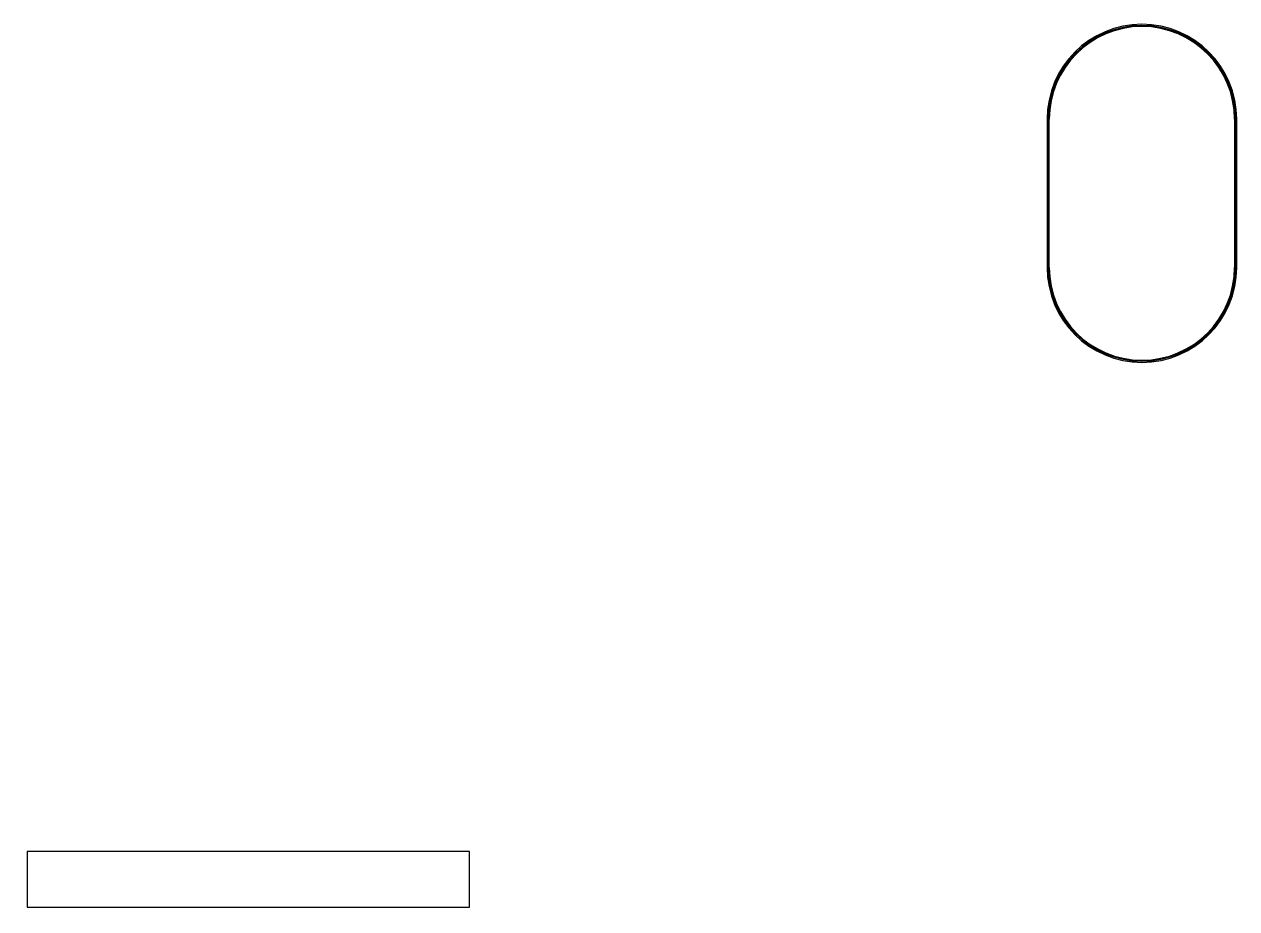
# Model space of a CAD drawing. Extents: x 54 to 312, y 0 to 188.
import ezdxf

# ---------------------------------------------------------------- set-up
doc = ezdxf.new("R2010")
doc.units = 0
doc.header["$LTSCALE"] = 12
doc.header["$MEASUREMENT"] = 0
doc.layers.add('NECK', color=242, linetype='CONTINUOUS')

msp = doc.modelspace()

# ---------------------------------------------------------------- linework, layer by layer
at = {"layer": 'NECK'}
for p, q in [((271.67, 135.88), (271.67, 167.37)), ((311.04, 167.37), (311.04, 135.88))]:
    msp.add_line(p, q, dxfattribs=at)
at = {"layer": 'NECK', "extrusion": (0, -1, 6.12323e-17)}
msp.add_line((271.45, 151.63, 11.84), (271.45, 151.63), dxfattribs=at)
at = {"layer": 'NECK'}
for points in [[(311.51, 167.37, 1), (271.2, 167.37), (271.2, 135.88, 1), (311.51, 135.88)], [(311.26, 167.37, 1), (271.45, 167.37), (271.45, 135.88, 1), (311.26, 135.88)]]:
    msp.add_lwpolyline(points, format="xyb", close=True, dxfattribs=at)
for centre, start, end in [((291.35, 167.37), 90.1146, 180), ((291.35, 167.37), 0, 89.8854), ((291.35, 135.88), 180, 0)]:
    msp.add_arc(centre, 19.69, start, end, dxfattribs=at)
msp.add_open_spline([(148.42, 11.84), (148.42, 7.89), (148.42, 3.95), (148.42, 0), (145.9, 0), (142.05, 0), (136.84, 0), (132.78, 0), (128.73, 0), (123.52, 0), (119.67, 0), (117.15, 0), (106.65, 0), (96.15, 0), (85.65, 0), (83.13, 0), (79.28, 0), (74.07, 0), (70.02, 0), (65.96, 0), (60.75, 0), (56.9, 0), (54.38, 0), (54.38, 3.95), (54.38, 7.89), (54.38, 11.84), (56.9, 11.84), (60.75, 11.84), (65.96, 11.84), (70.02, 11.84), (74.07, 11.84), (79.28, 11.84), (83.13, 11.84), (85.65, 11.84), (96.15, 11.84), (106.65, 11.84), (117.15, 11.84), (119.67, 11.84), (123.52, 11.84), (128.73, 11.84), (132.78, 11.84), (136.84, 11.84), (142.05, 11.84), (145.9, 11.84), (148.42, 11.84)], degree=3, knots=[0, 0, 0, 0, 1, 1, 1, 1.241697, 1.369533, 1.5, 1.630467, 1.758303, 2, 2, 2, 33.496063, 33.496063, 33.496063, 33.73776, 33.865596, 33.996063, 34.12653, 34.254366, 34.496063, 34.496063, 34.496063, 35.496063, 35.496063, 35.496063, 35.73776, 35.865596, 35.996063, 36.12653, 36.254366, 36.496063, 36.496063, 36.496063, 67.992126, 67.992126, 67.992126, 68.233823, 68.361659, 68.492126, 68.622593, 68.750429, 68.992126, 68.992126, 68.992126, 68.992126], dxfattribs=at)

doc.saveas('drawing.dxf')
